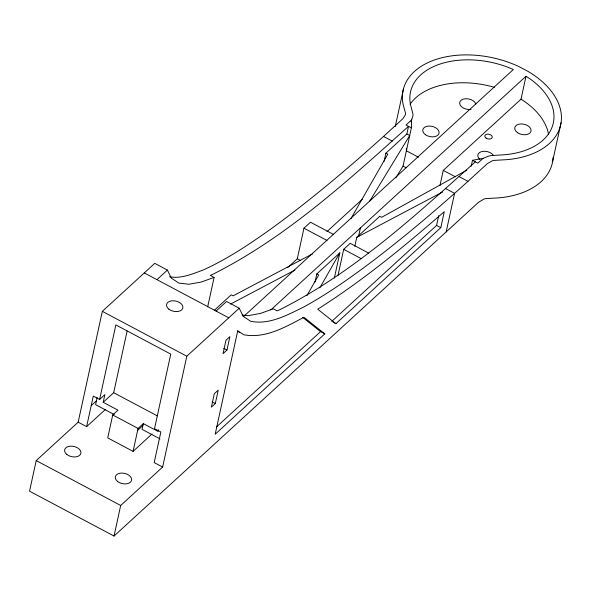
<?xml version="1.0" encoding="UTF-8"?>
<svg xmlns="http://www.w3.org/2000/svg" width="591" height="591" viewBox="0 0 591 591"><rect width="100%" height="100%" fill="white"/><g stroke="black" fill="none" stroke-linecap="round" stroke-linejoin="round"><path stroke-width="0.89" d="M207.67 306.899L214.105 277.393L201.309 282.025L188.935 284.249L178.822 283.104L171.346 278.154L167.423 270.072L154.753 263.342L102.332 311.339L78.167 422.173L36.214 460.588L29.55 491.165L114.026 536.052L478.451 202.344L483.933 199.056A13.15 8.296 12.3 0 1 485.92 198.591L498.649 197.867A80.649 50.863 12.3 0 0 553.087 157.405M78.167 422.173L86.611 426.665L93.282 396.088L99.613 399.457L104.858 394.655L103.189 402.294L117.971 410.154L112.733 414.956L107.732 437.887L133.071 451.354L152.02 434.001M97.197 397.366L95.609 404.665L114.285 414.594M99.613 399.457L115.866 324.924L170.769 354.105L154.524 428.63L160.855 431.999L154.192 462.576L162.636 467.06L186.808 356.225L239.222 308.221L243.152 316.303L250.621 321.253C269.237 325.109 286.923 315.143 303.131 307.35C327.968 293.727 351.12 277.319 373.704 260.284C406.261 235.358 437.584 208.852 467.976 181.341L487.501 163.508L492.266 160.841A13.15 8.296 12.3 0 1 494.253 160.375L506.982 159.651A80.649 50.863 12.3 0 0 560.549 125.351A80.649 50.863 12.3 0 0 528.251 71.526L519.29 66.768A80.649 50.863 12.3 0 0 436.321 59.336A80.649 50.863 12.3 0 0 403.143 104.474L405.522 113.228A13.15 8.296 12.3 0 1 405.404 114.684L402.988 118.599L383.5 136.455C347.545 168.945 310.401 200.209 271.217 228.761C249.513 244.201 227.247 259.146 202.898 270.131C192.289 273.951 181.031 279.011 169.521 276.751M103.189 402.294L113.679 392.697L127.117 331.063M114.026 536.052L120.69 505.475L162.636 467.06M133.071 451.354L138.072 428.416L143.317 423.621L158.1 431.474L158.469 429.775M143.317 423.621L142.069 429.354L159.939 438.847M215.309 403.535L218.227 390.163L214.289 393.761L211.379 407.14L215.309 403.535L212.139 401.858M226.974 350.027L229.892 336.656L225.961 340.253L223.043 353.632L226.974 350.027L223.804 348.35M287.765 267.501L297.288 258.784L303.951 228.207L310.504 222.209L333.597 234.472M315.055 282.025L316.82 273.929L339.825 252.867L334.336 278.043M338.008 275.406L343.689 249.321L350.249 243.322L368.555 253.051M354.777 246.373L356.735 237.383L379.74 216.313L381.646 217.325L466.787 170.178M360.436 227.875L358.767 235.521L359.513 235.912M384.12 161.277L385.886 153.187L406.859 133.98L408.521 126.334C347.39 181.134 285.749 237.929 211.726 274.822L210.263 275.354L214.105 277.393M395.253 126.622L403.587 88.399M410.996 121.842L412.791 116.316A20.663 13.032 12.3 0 0 412.976 114.026L410.538 104.755A73.077 46.091 12.3 0 1 508.947 67.64L513.335 69.531L244.046 316.119M395.867 177.861L403.055 166.078L411.388 127.855L411.572 119.197M439.933 185.67L443.265 170.385L521.003 99.199L526.005 76.269L529.795 78.714A73.077 46.091 12.3 0 1 504.625 154.753L491.165 155.573A20.663 13.032 12.3 0 0 488.055 156.305L483.076 158.358L472.468 160.316L471.175 166.256M331.706 321.43L436.579 225.407L438.707 215.649M440.805 227.646L444.284 211.681C404.074 246.624 362.8 280.688 317.699 309.196L335.932 323.676L440.805 227.646L436.579 225.407M446.168 231.908L454.575 193.346L445.747 188.655M552.733 160.951L561.066 122.736M306.855 295.685L318.726 274.941L316.82 273.929M350.899 218.707L387.799 154.199L385.886 153.187M319.783 287.906L339.825 252.867M369.478 201.501L409.718 135.502L406.859 133.98M156.955 279.661L167.423 270.072M91.199 405.64L96.436 400.838M411.27 120.209L406.032 125.011L411.388 127.855M86.611 426.665L105.56 409.319M214.282 310.319L231.199 294.828L233.113 295.847L312.558 253.849M216.084 311.08L226.552 301.491L239.222 308.221M326.926 231.642L362.239 199.307M137.659 430.329L142.896 425.527M270.826 309.928L526.005 76.269M483.076 158.358L477.831 163.16L472.468 160.316M216.402 427.012L320.581 331.617L324.806 333.863L215.176 434.245L237.737 330.783L243.714 334.742C265.233 338.879 285.571 326.978 303.922 317.271L324.806 333.863M242.17 315.003L248.065 315.668L260.439 313.444L273.234 308.812L277.076 310.859L278.538 310.327C352.561 273.426 414.202 216.638 475.334 161.838M230.534 304.092L294.909 270.065M356.735 237.383L442.629 191.979M383.5 136.455L392.335 141.146M459.148 176.643L467.976 181.341M418.494 157.221L406.386 150.786L406.349 148.238M443.265 170.385L455.365 176.812M403.055 166.078L406.283 167.792M303.951 228.207L327.037 240.478M343.689 249.321L361.204 258.629M297.288 258.784L300.472 260.476M333.11 322.184L335.932 323.676M144.278 272.924L228.754 317.81M102.332 311.339L186.808 356.225M113.679 392.697L157.28 415.865M112.733 414.956L138.072 428.416M36.214 460.588L120.69 505.475M521.003 99.199L524.793 101.645A73.077 46.091 12.3 0 1 548.537 134.453M237.25 331.012L239.488 332.497M302.585 317.315L320.581 331.617M410.102 104.267A73.077 46.091 12.3 0 1 494.386 87.32M471.02 109.446A8.318 5.245 12.3 0 1 460.116 104.895A8.318 5.245 12.3 0 1 465.582 98.727A8.318 5.245 12.3 0 1 475.851 103.994M479.944 159.511A8.318 5.245 12.3 0 1 481.244 151.724A8.318 5.245 12.3 0 1 493.234 155.145M425.49 134.733A8.318 5.245 12.3 0 0 438.965 133.559A8.318 5.245 12.3 0 0 428.327 126.075A8.318 5.245 12.3 0 0 425.49 134.733M517.413 132.598A8.318 5.245 12.3 0 0 530.917 131.49A8.318 5.245 12.3 0 0 520.361 123.97A8.318 5.245 12.3 0 0 517.413 132.598M486.112 138.109A3.782 2.386 12.3 0 0 492.192 137.489A3.782 2.386 12.3 0 0 487.272 134.142A3.782 2.386 12.3 0 0 486.112 138.109M168.974 309.233A8.318 5.245 12.3 0 0 182.663 308.524A8.318 5.245 12.3 0 0 172.52 300.767A8.318 5.245 12.3 0 0 168.974 309.233M66.79 454.427A8.318 5.245 12.3 0 0 80.627 454.11A8.318 5.245 12.3 0 0 70.905 446.139A8.318 5.245 12.3 0 0 66.79 454.427M117.476 481.355A8.318 5.245 12.3 0 0 131.313 481.044A8.318 5.245 12.3 0 0 121.591 473.073A8.318 5.245 12.3 0 0 117.476 481.355"/></g></svg>
